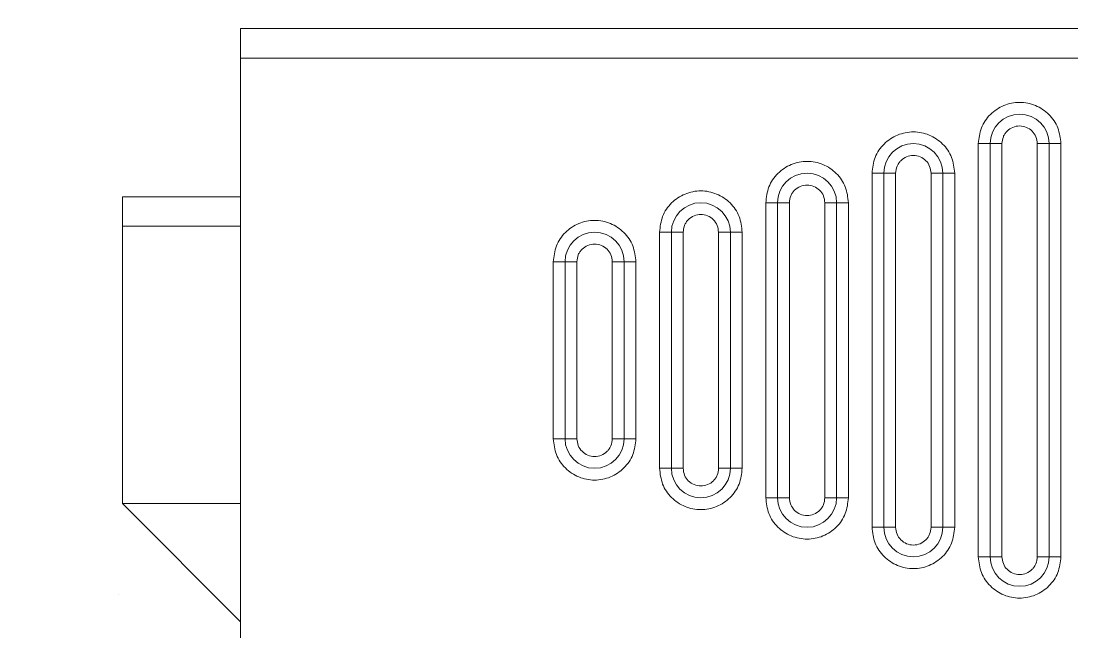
# Model space of a CAD drawing. Header units: inches. Extents: x 0.54 to 10.46, y 0.74 to 7.76.
# Drawn here: x 0.9376 to 1.0618, y 4.6924 to 4.7646 of the extents above; entities that cross this region are included whole.
import ezdxf

# ---------------------------------------------------------------- set-up
doc = ezdxf.new("R2010")
doc.units = ezdxf.units.IN
doc.header["$MEASUREMENT"] = 0
doc.layers.add('BG', color=7, linetype='Continuous')
doc.layers.add('MCG-INT-4FT', color=7, linetype='Continuous')

# ---------------------------------------------------------------- blocks, each defined once
blk = doc.blocks.new('block 3')
at = {"layer": 'BG', "true_color": 0xffffff}
h = blk.add_hatch(color=7, dxfattribs=at)
h.dxf.hatch_style = 2
edge = h.paths.add_edge_path()
edge.add_spline(control_points=[(10.29599, 0.90612), (10.29599, 0.90612), (0.87112, 0.90612), (0.87112, 0.90612), (0.87016, 0.90612), (0.86938, 0.90689), (0.86938, 0.90785), (0.86938, 0.90785), (0.86938, 7.59215), (0.86938, 7.59215), (0.86938, 7.59311), (0.87016, 7.59389), (0.87112, 7.59389), (0.87112, 7.59389), (10.29599, 7.59389), (10.29599, 7.59389), (10.29696, 7.59389), (10.29773, 7.59311), (10.29773, 7.59215), (10.29773, 7.59215), (10.29773, 0.90785), (10.29773, 0.90785), (10.29773, 0.90689), (10.29696, 0.90612), (10.29599, 0.90612)], knot_values=[0, 0, 0, 0, 1, 1, 1, 2, 2, 2, 3, 3, 3, 4, 4, 4, 5, 5, 5, 6, 6, 6, 7, 7, 7, 8, 8, 8, 8], degree=3, periodic=1)
h.paths.add_polyline_path([(0.87286, 0.90959), (10.29426, 0.90959), (10.29426, 7.59042), (0.87286, 7.59042)])
at = {"layer": 'BG', "lineweight": 0}
blk.add_open_spline([(10.29599, 0.90612), (10.29599, 0.90612), (0.87112, 0.90612), (0.87112, 0.90612), (0.87016, 0.90612), (0.86938, 0.90689), (0.86938, 0.90785), (0.86938, 0.90785), (0.86938, 7.59215), (0.86938, 7.59215), (0.86938, 7.59311), (0.87016, 7.59389), (0.87112, 7.59389), (0.87112, 7.59389), (10.29599, 7.59389), (10.29599, 7.59389), (10.29696, 7.59389), (10.29773, 7.59311), (10.29773, 7.59215), (10.29773, 7.59215), (10.29773, 0.90785), (10.29773, 0.90785), (10.29773, 0.90689), (10.29696, 0.90612), (10.29599, 0.90612)], degree=3, knots=[0, 0, 0, 0, 1, 1, 1, 2, 2, 2, 3, 3, 3, 4, 4, 4, 5, 5, 5, 6, 6, 6, 7, 7, 7, 8, 8, 8, 8], dxfattribs=at)
blk = doc.blocks.new('block 2')
at = {"layer": 'BG'}
blk.add_blockref('block 3', (0, 0), dxfattribs=at)
blk = doc.blocks.new('block 69')
at = {"layer": 'BG', "true_color": 0xffffff}
h = blk.add_hatch(color=7, dxfattribs=at)
h.dxf.hatch_style = 2
edge = h.paths.add_edge_path()
edge.add_spline(control_points=[(10.46309, 0.739), (10.46309, 0.739), (0.53691, 0.739), (0.53691, 0.739), (0.53595, 0.739), (0.53517, 0.73978), (0.53517, 0.74074), (0.53517, 0.74074), (0.53517, 7.75926), (0.53517, 7.75926), (0.53517, 7.76022), (0.53595, 7.761), (0.53691, 7.761), (0.53691, 7.761), (10.46309, 7.761), (10.46309, 7.761), (10.46406, 7.761), (10.46483, 7.76022), (10.46483, 7.75926), (10.46483, 7.75926), (10.46483, 0.74074), (10.46483, 0.74074), (10.46483, 0.73978), (10.46406, 0.739), (10.46309, 0.739)], knot_values=[0, 0, 0, 0, 1, 1, 1, 2, 2, 2, 3, 3, 3, 4, 4, 4, 5, 5, 5, 6, 6, 6, 7, 7, 7, 8, 8, 8, 8], degree=3, periodic=1)
h.paths.add_polyline_path([(0.53864, 0.74248), (10.46136, 0.74248), (10.46136, 7.75752), (0.53864, 7.75752)])
at = {"layer": 'BG', "lineweight": 0}
blk.add_open_spline([(10.46309, 0.739), (10.46309, 0.739), (0.53691, 0.739), (0.53691, 0.739), (0.53595, 0.739), (0.53517, 0.73978), (0.53517, 0.74074), (0.53517, 0.74074), (0.53517, 7.75926), (0.53517, 7.75926), (0.53517, 7.76022), (0.53595, 7.761), (0.53691, 7.761), (0.53691, 7.761), (10.46309, 7.761), (10.46309, 7.761), (10.46406, 7.761), (10.46483, 7.76022), (10.46483, 7.75926), (10.46483, 7.75926), (10.46483, 0.74074), (10.46483, 0.74074), (10.46483, 0.73978), (10.46406, 0.739), (10.46309, 0.739)], degree=3, knots=[0, 0, 0, 0, 1, 1, 1, 2, 2, 2, 3, 3, 3, 4, 4, 4, 5, 5, 5, 6, 6, 6, 7, 7, 7, 8, 8, 8, 8], dxfattribs=at)
blk = doc.blocks.new('block 68')
at = {"layer": 'BG'}
blk.add_blockref('block 69', (0, 0), dxfattribs=at)
blk = doc.blocks.new('block 1626')
at = {"layer": 'MCG-INT-4FT', "color": 7, "lineweight": 5, "true_color": 0xffffff}
blk.add_open_spline([(1.04514, 4.7466), (1.0451, 4.74688), (1.04507, 4.74715), (1.04497, 4.74741), (1.04488, 4.74766), (1.04472, 4.74789), (1.04453, 4.74808), (1.04433, 4.74827), (1.0441, 4.74843), (1.04385, 4.74853), (1.04359, 4.74864), (1.04332, 4.74869), (1.04305, 4.74869), (1.04277, 4.74869), (1.0425, 4.74864), (1.04225, 4.74853), (1.04199, 4.74843), (1.04176, 4.74827), (1.04157, 4.74808), (1.04147, 4.74798), (1.04138, 4.74788), (1.04131, 4.74777), (1.04123, 4.74766), (1.04117, 4.74754), (1.04112, 4.74742), (1.04102, 4.74716), (1.04099, 4.74688), (1.04095, 4.7466)], degree=3, knots=[0, 0, 0, 0, 1, 1, 1, 2, 2, 2, 3, 3, 3, 4, 4, 4, 5, 5, 5, 6, 6, 6, 7, 7, 7, 8, 8, 8, 9, 9, 9, 9], dxfattribs=at)
blk = doc.blocks.new('block 1627')
at = {"layer": 'MCG-INT-4FT', "color": 7, "lineweight": 5, "true_color": 0xffffff}
blk.add_lwpolyline([(1.04095, 4.7466), (1.04095, 4.70475)], dxfattribs=at)
blk = doc.blocks.new('block 1628')
at = {"layer": 'MCG-INT-4FT', "color": 7, "lineweight": 5, "true_color": 0xffffff}
blk.add_open_spline([(1.04095, 4.70475), (1.04099, 4.70447), (1.04102, 4.70419), (1.04112, 4.70394), (1.04122, 4.70369), (1.04137, 4.70346), (1.04157, 4.70327), (1.04176, 4.70307), (1.04199, 4.70292), (1.04225, 4.70281), (1.0425, 4.70271), (1.04277, 4.70265), (1.04305, 4.70265), (1.04332, 4.70265), (1.04359, 4.70271), (1.04385, 4.70281), (1.0441, 4.70292), (1.04433, 4.70308), (1.04453, 4.70327), (1.04462, 4.70336), (1.04471, 4.70346), (1.04478, 4.70358), (1.04486, 4.70369), (1.04492, 4.7038), (1.04497, 4.70393), (1.04508, 4.70418), (1.04511, 4.70447), (1.04514, 4.70475)], degree=3, knots=[0, 0, 0, 0, 1, 1, 1, 2, 2, 2, 3, 3, 3, 4, 4, 4, 5, 5, 5, 6, 6, 6, 7, 7, 7, 8, 8, 8, 9, 9, 9, 9], dxfattribs=at)
blk = doc.blocks.new('block 1629')
at = {"layer": 'MCG-INT-4FT', "color": 7, "lineweight": 5, "true_color": 0xffffff}
blk.add_lwpolyline([(1.04514, 4.70475), (1.04514, 4.7466)], dxfattribs=at)
blk = doc.blocks.new('block 1630')
at = {"layer": 'MCG-INT-4FT', "color": 7, "lineweight": 5, "true_color": 0xffffff}
blk.add_lwpolyline([(1.03956, 4.70475), (1.03956, 4.7466)], dxfattribs=at)
blk = doc.blocks.new('block 1631')
at = {"layer": 'MCG-INT-4FT', "color": 7, "lineweight": 5, "true_color": 0xffffff}
blk.add_lwpolyline([(1.03956, 4.70475), (1.04095, 4.70475)], dxfattribs=at)
blk = doc.blocks.new('block 1632')
at = {"layer": 'MCG-INT-4FT', "color": 7, "lineweight": 5, "true_color": 0xffffff}
blk.add_lwpolyline([(1.04095, 4.7466), (1.03956, 4.7466)], dxfattribs=at)
blk = doc.blocks.new('block 1633')
at = {"layer": 'MCG-INT-4FT', "color": 7, "lineweight": 5, "true_color": 0xffffff}
blk.add_open_spline([(1.05769, 4.75009), (1.05766, 4.75036), (1.05763, 4.75064), (1.05753, 4.7509), (1.05743, 4.75115), (1.05727, 4.75137), (1.05708, 4.75157), (1.05689, 4.75176), (1.05666, 4.75192), (1.0564, 4.75202), (1.05615, 4.75212), (1.05588, 4.75218), (1.0556, 4.75218), (1.05533, 4.75218), (1.05505, 4.75213), (1.0548, 4.75202), (1.05455, 4.75191), (1.05432, 4.75176), (1.05412, 4.75157), (1.05403, 4.75147), (1.05394, 4.75137), (1.05386, 4.75126), (1.05379, 4.75115), (1.05372, 4.75103), (1.05368, 4.75091), (1.05357, 4.75065), (1.05354, 4.75037), (1.05351, 4.75009)], degree=3, knots=[0, 0, 0, 0, 1, 1, 1, 2, 2, 2, 3, 3, 3, 4, 4, 4, 5, 5, 5, 6, 6, 6, 7, 7, 7, 8, 8, 8, 9, 9, 9, 9], dxfattribs=at)
blk = doc.blocks.new('block 1634')
at = {"layer": 'MCG-INT-4FT', "color": 7, "lineweight": 5, "true_color": 0xffffff}
blk.add_lwpolyline([(1.05351, 4.75009), (1.05351, 4.70126)], dxfattribs=at)
blk = doc.blocks.new('block 1635')
at = {"layer": 'MCG-INT-4FT', "color": 7, "lineweight": 5, "true_color": 0xffffff}
blk.add_open_spline([(1.05351, 4.70126), (1.05354, 4.70098), (1.05358, 4.70071), (1.05368, 4.70045), (1.05377, 4.7002), (1.05393, 4.69997), (1.05412, 4.69978), (1.05432, 4.69959), (1.05455, 4.69943), (1.0548, 4.69933), (1.05505, 4.69922), (1.05533, 4.69917), (1.0556, 4.69917), (1.05588, 4.69917), (1.05615, 4.69922), (1.0564, 4.69933), (1.05666, 4.69943), (1.05689, 4.69959), (1.05708, 4.69978), (1.05718, 4.69987), (1.05726, 4.69998), (1.05734, 4.70009), (1.05741, 4.7002), (1.05748, 4.70032), (1.05753, 4.70044), (1.05763, 4.7007), (1.05766, 4.70098), (1.05769, 4.70126)], degree=3, knots=[0, 0, 0, 0, 1, 1, 1, 2, 2, 2, 3, 3, 3, 4, 4, 4, 5, 5, 5, 6, 6, 6, 7, 7, 7, 8, 8, 8, 9, 9, 9, 9], dxfattribs=at)
blk = doc.blocks.new('block 1636')
at = {"layer": 'MCG-INT-4FT', "color": 7, "lineweight": 5, "true_color": 0xffffff}
blk.add_lwpolyline([(1.05769, 4.70126), (1.05769, 4.75009)], dxfattribs=at)
blk = doc.blocks.new('block 1637')
at = {"layer": 'MCG-INT-4FT', "color": 7, "lineweight": 5, "true_color": 0xffffff}
blk.add_lwpolyline([(1.05211, 4.70126), (1.05211, 4.75009)], dxfattribs=at)
blk = doc.blocks.new('block 1638')
at = {"layer": 'MCG-INT-4FT', "color": 7, "lineweight": 5, "true_color": 0xffffff}
blk.add_lwpolyline([(1.05211, 4.70126), (1.05351, 4.70126)], dxfattribs=at)
blk = doc.blocks.new('block 1639')
at = {"layer": 'MCG-INT-4FT', "color": 7, "lineweight": 5, "true_color": 0xffffff}
blk.add_lwpolyline([(1.05351, 4.75009), (1.05211, 4.75009)], dxfattribs=at)
blk = doc.blocks.new('block 1640')
at = {"layer": 'MCG-INT-4FT', "color": 7, "lineweight": 5, "true_color": 0xffffff}
blk.add_open_spline([(1.03258, 4.74311), (1.03255, 4.74339), (1.03252, 4.74367), (1.03242, 4.74392), (1.03232, 4.74417), (1.03216, 4.7444), (1.03197, 4.74459), (1.03177, 4.74478), (1.03154, 4.74494), (1.03129, 4.74504), (1.03104, 4.74515), (1.03076, 4.7452), (1.03049, 4.7452), (1.03022, 4.7452), (1.02994, 4.74515), (1.02969, 4.74504), (1.02944, 4.74494), (1.0292, 4.74478), (1.02901, 4.74459), (1.02891, 4.7445), (1.02883, 4.74439), (1.02875, 4.74428), (1.02868, 4.74417), (1.02861, 4.74405), (1.02856, 4.74393), (1.02846, 4.74367), (1.02843, 4.74339), (1.0284, 4.74311)], degree=3, knots=[0, 0, 0, 0, 1, 1, 1, 2, 2, 2, 3, 3, 3, 4, 4, 4, 5, 5, 5, 6, 6, 6, 7, 7, 7, 8, 8, 8, 9, 9, 9, 9], dxfattribs=at)
blk = doc.blocks.new('block 1641')
at = {"layer": 'MCG-INT-4FT', "color": 7, "lineweight": 5, "true_color": 0xffffff}
blk.add_lwpolyline([(1.0284, 4.74311), (1.0284, 4.70823)], dxfattribs=at)
blk = doc.blocks.new('block 1642')
at = {"layer": 'MCG-INT-4FT', "color": 7, "lineweight": 5, "true_color": 0xffffff}
blk.add_open_spline([(1.0284, 4.70823), (1.02843, 4.70796), (1.02847, 4.70768), (1.02856, 4.70742), (1.02866, 4.70718), (1.02882, 4.70695), (1.02901, 4.70675), (1.02921, 4.70656), (1.02944, 4.70641), (1.02969, 4.7063), (1.02994, 4.7062), (1.03022, 4.70614), (1.03049, 4.70614), (1.03076, 4.70614), (1.03104, 4.7062), (1.03129, 4.7063), (1.03154, 4.70641), (1.03178, 4.70656), (1.03197, 4.70675), (1.03207, 4.70685), (1.03215, 4.70695), (1.03223, 4.70706), (1.0323, 4.70717), (1.03237, 4.70729), (1.03242, 4.70741), (1.03252, 4.70767), (1.03255, 4.70795), (1.03258, 4.70823)], degree=3, knots=[0, 0, 0, 0, 1, 1, 1, 2, 2, 2, 3, 3, 3, 4, 4, 4, 5, 5, 5, 6, 6, 6, 7, 7, 7, 8, 8, 8, 9, 9, 9, 9], dxfattribs=at)
blk = doc.blocks.new('block 1643')
at = {"layer": 'MCG-INT-4FT', "color": 7, "lineweight": 5, "true_color": 0xffffff}
blk.add_lwpolyline([(1.03258, 4.70823), (1.03258, 4.74311)], dxfattribs=at)
blk = doc.blocks.new('block 1644')
at = {"layer": 'MCG-INT-4FT', "color": 7, "lineweight": 5, "true_color": 0xffffff}
blk.add_lwpolyline([(1.027, 4.70823), (1.027, 4.74311)], dxfattribs=at)
blk = doc.blocks.new('block 1645')
at = {"layer": 'MCG-INT-4FT', "color": 7, "lineweight": 5, "true_color": 0xffffff}
blk.add_lwpolyline([(1.027, 4.70823), (1.0284, 4.70823)], dxfattribs=at)
blk = doc.blocks.new('block 1646')
at = {"layer": 'MCG-INT-4FT', "color": 7, "lineweight": 5, "true_color": 0xffffff}
blk.add_lwpolyline([(1.0284, 4.74311), (1.027, 4.74311)], dxfattribs=at)
blk = doc.blocks.new('block 1647')
at = {"layer": 'MCG-INT-4FT', "color": 7, "lineweight": 5, "true_color": 0xffffff}
blk.add_open_spline([(1.02003, 4.73962), (1.01999, 4.7399), (1.01996, 4.74018), (1.01986, 4.74043), (1.01977, 4.74068), (1.01961, 4.74091), (1.01941, 4.7411), (1.01922, 4.7413), (1.01899, 4.74145), (1.01874, 4.74156), (1.01848, 4.74166), (1.01821, 4.74172), (1.01793, 4.74172), (1.01766, 4.74172), (1.01739, 4.74166), (1.01713, 4.74156), (1.01688, 4.74145), (1.01665, 4.7413), (1.01645, 4.7411), (1.01636, 4.74101), (1.01627, 4.74091), (1.0162, 4.74079), (1.01612, 4.74068), (1.01606, 4.74057), (1.01601, 4.74044), (1.01591, 4.74019), (1.01587, 4.7399), (1.01584, 4.73962)], degree=3, knots=[0, 0, 0, 0, 1, 1, 1, 2, 2, 2, 3, 3, 3, 4, 4, 4, 5, 5, 5, 6, 6, 6, 7, 7, 7, 8, 8, 8, 9, 9, 9, 9], dxfattribs=at)
blk = doc.blocks.new('block 1648')
at = {"layer": 'MCG-INT-4FT', "color": 7, "lineweight": 5, "true_color": 0xffffff}
blk.add_lwpolyline([(1.01584, 4.73962), (1.01584, 4.71172)], dxfattribs=at)
blk = doc.blocks.new('block 1649')
at = {"layer": 'MCG-INT-4FT', "color": 7, "lineweight": 5, "true_color": 0xffffff}
blk.add_open_spline([(1.01584, 4.71172), (1.01588, 4.71145), (1.01591, 4.71117), (1.01601, 4.71091), (1.0161, 4.71066), (1.01626, 4.71043), (1.01645, 4.71024), (1.01665, 4.71005), (1.01688, 4.70989), (1.01713, 4.70979), (1.01739, 4.70968), (1.01766, 4.70963), (1.01793, 4.70963), (1.01821, 4.70963), (1.01848, 4.70968), (1.01874, 4.70979), (1.01899, 4.70989), (1.01922, 4.71005), (1.01941, 4.71024), (1.01951, 4.71034), (1.0196, 4.71044), (1.01967, 4.71055), (1.01975, 4.71066), (1.01981, 4.71078), (1.01986, 4.7109), (1.01996, 4.71116), (1.02, 4.71144), (1.02003, 4.71172)], degree=3, knots=[0, 0, 0, 0, 1, 1, 1, 2, 2, 2, 3, 3, 3, 4, 4, 4, 5, 5, 5, 6, 6, 6, 7, 7, 7, 8, 8, 8, 9, 9, 9, 9], dxfattribs=at)
blk = doc.blocks.new('block 1650')
at = {"layer": 'MCG-INT-4FT', "color": 7, "lineweight": 5, "true_color": 0xffffff}
blk.add_lwpolyline([(1.02003, 4.71172), (1.02003, 4.73962)], dxfattribs=at)
blk = doc.blocks.new('block 1651')
at = {"layer": 'MCG-INT-4FT', "color": 7, "lineweight": 5, "true_color": 0xffffff}
blk.add_lwpolyline([(1.01445, 4.71172), (1.01445, 4.73962)], dxfattribs=at)
blk = doc.blocks.new('block 1652')
at = {"layer": 'MCG-INT-4FT', "color": 7, "lineweight": 5, "true_color": 0xffffff}
blk.add_lwpolyline([(1.01445, 4.71172), (1.01584, 4.71172)], dxfattribs=at)
blk = doc.blocks.new('block 1653')
at = {"layer": 'MCG-INT-4FT', "color": 7, "lineweight": 5, "true_color": 0xffffff}
blk.add_lwpolyline([(1.01584, 4.73962), (1.01445, 4.73962)], dxfattribs=at)
blk = doc.blocks.new('block 1654')
at = {"layer": 'MCG-INT-4FT', "color": 7, "lineweight": 5, "true_color": 0xffffff}
blk.add_open_spline([(1.00747, 4.73614), (1.00744, 4.73641), (1.0074, 4.73669), (1.00731, 4.73695), (1.00721, 4.73719), (1.00705, 4.73742), (1.00686, 4.73762), (1.00666, 4.73781), (1.00643, 4.73796), (1.00618, 4.73807), (1.00593, 4.73817), (1.00565, 4.73823), (1.00538, 4.73823), (1.0051, 4.73823), (1.00483, 4.73817), (1.00458, 4.73807), (1.00433, 4.73796), (1.00409, 4.73781), (1.0039, 4.73762), (1.0038, 4.73752), (1.00372, 4.73742), (1.00364, 4.73731), (1.00357, 4.7372), (1.0035, 4.73708), (1.00345, 4.73696), (1.00335, 4.7367), (1.00332, 4.73642), (1.00329, 4.73614)], degree=3, knots=[0, 0, 0, 0, 1, 1, 1, 2, 2, 2, 3, 3, 3, 4, 4, 4, 5, 5, 5, 6, 6, 6, 7, 7, 7, 8, 8, 8, 9, 9, 9, 9], dxfattribs=at)
blk = doc.blocks.new('block 1655')
at = {"layer": 'MCG-INT-4FT', "color": 7, "lineweight": 5, "true_color": 0xffffff}
blk.add_lwpolyline([(1.00329, 4.73614), (1.00329, 4.71521)], dxfattribs=at)
blk = doc.blocks.new('block 1656')
at = {"layer": 'MCG-INT-4FT', "color": 7, "lineweight": 5, "true_color": 0xffffff}
blk.add_open_spline([(1.00329, 4.71521), (1.00332, 4.71493), (1.00335, 4.71466), (1.00345, 4.7144), (1.00355, 4.71415), (1.00371, 4.71392), (1.0039, 4.71373), (1.00409, 4.71354), (1.00433, 4.71338), (1.00458, 4.71328), (1.00483, 4.71317), (1.0051, 4.71312), (1.00538, 4.71312), (1.00565, 4.71312), (1.00593, 4.71317), (1.00618, 4.71328), (1.00643, 4.71338), (1.00666, 4.71354), (1.00686, 4.71373), (1.00695, 4.71382), (1.00704, 4.71393), (1.00712, 4.71404), (1.00719, 4.71415), (1.00726, 4.71427), (1.00731, 4.71439), (1.00741, 4.71465), (1.00744, 4.71493), (1.00747, 4.71521)], degree=3, knots=[0, 0, 0, 0, 1, 1, 1, 2, 2, 2, 3, 3, 3, 4, 4, 4, 5, 5, 5, 6, 6, 6, 7, 7, 7, 8, 8, 8, 9, 9, 9, 9], dxfattribs=at)
blk = doc.blocks.new('block 1657')
at = {"layer": 'MCG-INT-4FT', "color": 7, "lineweight": 5, "true_color": 0xffffff}
blk.add_lwpolyline([(1.00747, 4.71521), (1.00747, 4.73614)], dxfattribs=at)
blk = doc.blocks.new('block 1658')
at = {"layer": 'MCG-INT-4FT', "color": 7, "lineweight": 5, "true_color": 0xffffff}
blk.add_lwpolyline([(1.00189, 4.71521), (1.00189, 4.73614)], dxfattribs=at)
blk = doc.blocks.new('block 1659')
at = {"layer": 'MCG-INT-4FT', "color": 7, "lineweight": 5, "true_color": 0xffffff}
blk.add_lwpolyline([(1.00189, 4.71521), (1.00329, 4.71521)], dxfattribs=at)
blk = doc.blocks.new('block 1660')
at = {"layer": 'MCG-INT-4FT', "color": 7, "lineweight": 5, "true_color": 0xffffff}
blk.add_lwpolyline([(1.00329, 4.73614), (1.00189, 4.73614)], dxfattribs=at)
blk = doc.blocks.new('block 1661')
at = {"layer": 'MCG-INT-4FT', "color": 7, "lineweight": 5, "true_color": 0xffffff}
blk.add_lwpolyline([(1.04653, 4.7466), (1.04653, 4.70475)], dxfattribs=at)
blk = doc.blocks.new('block 1662')
at = {"layer": 'MCG-INT-4FT', "color": 7, "lineweight": 5, "true_color": 0xffffff}
blk.add_lwpolyline([(1.04514, 4.7466), (1.04653, 4.7466)], dxfattribs=at)
blk = doc.blocks.new('block 1663')
at = {"layer": 'MCG-INT-4FT', "color": 7, "lineweight": 5, "true_color": 0xffffff}
blk.add_lwpolyline([(1.04514, 4.70475), (1.04653, 4.70475)], dxfattribs=at)
blk = doc.blocks.new('block 1664')
at = {"layer": 'MCG-INT-4FT', "color": 7, "lineweight": 5, "true_color": 0xffffff}
blk.add_lwpolyline([(1.05909, 4.75009), (1.05909, 4.70126)], dxfattribs=at)
blk = doc.blocks.new('block 1665')
at = {"layer": 'MCG-INT-4FT', "color": 7, "lineweight": 5, "true_color": 0xffffff}
blk.add_lwpolyline([(1.05769, 4.75009), (1.05909, 4.75009)], dxfattribs=at)
blk = doc.blocks.new('block 1666')
at = {"layer": 'MCG-INT-4FT', "color": 7, "lineweight": 5, "true_color": 0xffffff}
blk.add_lwpolyline([(1.05769, 4.70126), (1.05909, 4.70126)], dxfattribs=at)
blk = doc.blocks.new('block 1667')
at = {"layer": 'MCG-INT-4FT', "color": 7, "lineweight": 5, "true_color": 0xffffff}
blk.add_lwpolyline([(1.03398, 4.74311), (1.03398, 4.70823)], dxfattribs=at)
blk = doc.blocks.new('block 1668')
at = {"layer": 'MCG-INT-4FT', "color": 7, "lineweight": 5, "true_color": 0xffffff}
blk.add_lwpolyline([(1.03258, 4.74311), (1.03398, 4.74311)], dxfattribs=at)
blk = doc.blocks.new('block 1669')
at = {"layer": 'MCG-INT-4FT', "color": 7, "lineweight": 5, "true_color": 0xffffff}
blk.add_lwpolyline([(1.03258, 4.70823), (1.03398, 4.70823)], dxfattribs=at)
blk = doc.blocks.new('block 1670')
at = {"layer": 'MCG-INT-4FT', "color": 7, "lineweight": 5, "true_color": 0xffffff}
blk.add_lwpolyline([(1.02142, 4.73962), (1.02142, 4.71172)], dxfattribs=at)
blk = doc.blocks.new('block 1671')
at = {"layer": 'MCG-INT-4FT', "color": 7, "lineweight": 5, "true_color": 0xffffff}
blk.add_lwpolyline([(1.02003, 4.73962), (1.02142, 4.73962)], dxfattribs=at)
blk = doc.blocks.new('block 1672')
at = {"layer": 'MCG-INT-4FT', "color": 7, "lineweight": 5, "true_color": 0xffffff}
blk.add_lwpolyline([(1.02003, 4.71172), (1.02142, 4.71172)], dxfattribs=at)
blk = doc.blocks.new('block 1673')
at = {"layer": 'MCG-INT-4FT', "color": 7, "lineweight": 5, "true_color": 0xffffff}
blk.add_lwpolyline([(1.00887, 4.73614), (1.00887, 4.71521)], dxfattribs=at)
blk = doc.blocks.new('block 1674')
at = {"layer": 'MCG-INT-4FT', "color": 7, "lineweight": 5, "true_color": 0xffffff}
blk.add_lwpolyline([(1.00747, 4.73614), (1.00887, 4.73614)], dxfattribs=at)
blk = doc.blocks.new('block 1675')
at = {"layer": 'MCG-INT-4FT', "color": 7, "lineweight": 5, "true_color": 0xffffff}
blk.add_lwpolyline([(1.00747, 4.71521), (1.00887, 4.71521)], dxfattribs=at)
blk = doc.blocks.new('block 1676')
at = {"layer": 'MCG-INT-4FT', "color": 7, "lineweight": 5, "true_color": 0xffffff}
blk.add_open_spline([(1.05909, 4.75009), (1.05909, 4.75201), (1.05753, 4.75357), (1.0556, 4.75357), (1.05368, 4.75357), (1.05211, 4.75201), (1.05211, 4.75009)], degree=3, knots=[0, 0, 0, 0, 1, 1, 1, 2, 2, 2, 2], dxfattribs=at)
blk = doc.blocks.new('block 1677')
at = {"layer": 'MCG-INT-4FT', "color": 7, "lineweight": 5, "true_color": 0xffffff}
blk.add_open_spline([(1.04653, 4.7466), (1.04653, 4.74853), (1.04497, 4.75009), (1.04305, 4.75009), (1.04112, 4.75009), (1.03956, 4.74853), (1.03956, 4.7466)], degree=3, knots=[0, 0, 0, 0, 1, 1, 1, 2, 2, 2, 2], dxfattribs=at)
blk = doc.blocks.new('block 1678')
at = {"layer": 'MCG-INT-4FT', "color": 7, "lineweight": 5, "true_color": 0xffffff}
blk.add_open_spline([(1.03398, 4.74311), (1.03398, 4.74504), (1.03242, 4.7466), (1.03049, 4.7466), (1.02856, 4.7466), (1.027, 4.74504), (1.027, 4.74311)], degree=3, knots=[0, 0, 0, 0, 1, 1, 1, 2, 2, 2, 2], dxfattribs=at)
blk = doc.blocks.new('block 1679')
at = {"layer": 'MCG-INT-4FT', "color": 7, "lineweight": 5, "true_color": 0xffffff}
blk.add_open_spline([(1.02142, 4.73962), (1.02142, 4.74155), (1.01986, 4.74311), (1.01793, 4.74311), (1.01601, 4.74311), (1.01445, 4.74155), (1.01445, 4.73962)], degree=3, knots=[0, 0, 0, 0, 1, 1, 1, 2, 2, 2, 2], dxfattribs=at)
blk = doc.blocks.new('block 1680')
at = {"layer": 'MCG-INT-4FT', "color": 7, "lineweight": 5, "true_color": 0xffffff}
blk.add_open_spline([(1.00887, 4.73614), (1.00887, 4.73806), (1.00731, 4.73962), (1.00538, 4.73962), (1.00345, 4.73962), (1.00189, 4.73806), (1.00189, 4.73614)], degree=3, knots=[0, 0, 0, 0, 1, 1, 1, 2, 2, 2, 2], dxfattribs=at)
blk = doc.blocks.new('block 1681')
at = {"layer": 'MCG-INT-4FT', "color": 7, "lineweight": 5, "true_color": 0xffffff}
blk.add_open_spline([(1.05211, 4.70126), (1.05211, 4.69933), (1.05368, 4.69777), (1.0556, 4.69777), (1.05753, 4.69777), (1.05909, 4.69933), (1.05909, 4.70126)], degree=3, knots=[0, 0, 0, 0, 1, 1, 1, 2, 2, 2, 2], dxfattribs=at)
blk = doc.blocks.new('block 1682')
at = {"layer": 'MCG-INT-4FT', "color": 7, "lineweight": 5, "true_color": 0xffffff}
blk.add_open_spline([(1.03956, 4.70475), (1.03956, 4.70282), (1.04112, 4.70126), (1.04305, 4.70126), (1.04497, 4.70126), (1.04653, 4.70282), (1.04653, 4.70475)], degree=3, knots=[0, 0, 0, 0, 1, 1, 1, 2, 2, 2, 2], dxfattribs=at)
blk = doc.blocks.new('block 1683')
at = {"layer": 'MCG-INT-4FT', "color": 7, "lineweight": 5, "true_color": 0xffffff}
blk.add_open_spline([(1.027, 4.70823), (1.027, 4.70631), (1.02856, 4.70475), (1.03049, 4.70475), (1.03242, 4.70475), (1.03398, 4.70631), (1.03398, 4.70823)], degree=3, knots=[0, 0, 0, 0, 1, 1, 1, 2, 2, 2, 2], dxfattribs=at)
blk = doc.blocks.new('block 1684')
at = {"layer": 'MCG-INT-4FT', "color": 7, "lineweight": 5, "true_color": 0xffffff}
blk.add_open_spline([(1.01445, 4.71172), (1.01445, 4.7098), (1.01601, 4.70823), (1.01793, 4.70823), (1.01986, 4.70823), (1.02142, 4.7098), (1.02142, 4.71172)], degree=3, knots=[0, 0, 0, 0, 1, 1, 1, 2, 2, 2, 2], dxfattribs=at)
blk = doc.blocks.new('block 1685')
at = {"layer": 'MCG-INT-4FT', "color": 7, "lineweight": 5, "true_color": 0xffffff}
blk.add_open_spline([(1.00189, 4.71521), (1.00189, 4.71328), (1.00345, 4.71172), (1.00538, 4.71172), (1.00731, 4.71172), (1.00887, 4.71328), (1.00887, 4.71521)], degree=3, knots=[0, 0, 0, 0, 1, 1, 1, 2, 2, 2, 2], dxfattribs=at)
blk = doc.blocks.new('block 1686')
at = {"layer": 'MCG-INT-4FT', "color": 7, "lineweight": 5, "true_color": 0xffffff}
blk.add_lwpolyline([(1.06048, 4.75009), (1.05909, 4.75009)], dxfattribs=at)
blk = doc.blocks.new('block 1687')
at = {"layer": 'MCG-INT-4FT', "color": 7, "lineweight": 5, "true_color": 0xffffff}
blk.add_open_spline([(1.05072, 4.75009), (1.05079, 4.75072), (1.05087, 4.75136), (1.05109, 4.75195), (1.05132, 4.75254), (1.05169, 4.75309), (1.05215, 4.75354), (1.05261, 4.75399), (1.05314, 4.75435), (1.05373, 4.7546), (1.05432, 4.75484), (1.05496, 4.75497), (1.0556, 4.75497), (1.05624, 4.75497), (1.05688, 4.75484), (1.05747, 4.7546), (1.05806, 4.75435), (1.0586, 4.75399), (1.05905, 4.75354), (1.05951, 4.75309), (1.05989, 4.75254), (1.06011, 4.75195), (1.06034, 4.75136), (1.06041, 4.75072), (1.06048, 4.75009)], degree=3, knots=[0, 0, 0, 0, 1, 1, 1, 2, 2, 2, 3, 3, 3, 4, 4, 4, 5, 5, 5, 6, 6, 6, 7, 7, 7, 8, 8, 8, 8], dxfattribs=at)
blk = doc.blocks.new('block 1688')
at = {"layer": 'MCG-INT-4FT', "color": 7, "lineweight": 5, "true_color": 0xffffff}
blk.add_lwpolyline([(1.05072, 4.75009), (1.05211, 4.75009)], dxfattribs=at)
blk = doc.blocks.new('block 1689')
at = {"layer": 'MCG-INT-4FT', "color": 7, "lineweight": 5, "true_color": 0xffffff}
blk.add_lwpolyline([(1.04793, 4.7466), (1.04653, 4.7466)], dxfattribs=at)
blk = doc.blocks.new('block 1690')
at = {"layer": 'MCG-INT-4FT', "color": 7, "lineweight": 5, "true_color": 0xffffff}
blk.add_open_spline([(1.03816, 4.7466), (1.03824, 4.74724), (1.03831, 4.74788), (1.03853, 4.74847), (1.03876, 4.74906), (1.03914, 4.7496), (1.03959, 4.75005), (1.04005, 4.7505), (1.04059, 4.75087), (1.04118, 4.75111), (1.04177, 4.75135), (1.04241, 4.75148), (1.04305, 4.75148), (1.04369, 4.75148), (1.04433, 4.75135), (1.04491, 4.75111), (1.0455, 4.75087), (1.04604, 4.7505), (1.0465, 4.75005), (1.04696, 4.7496), (1.04733, 4.74906), (1.04756, 4.74847), (1.04778, 4.74788), (1.04786, 4.74724), (1.04793, 4.7466)], degree=3, knots=[0, 0, 0, 0, 1, 1, 1, 2, 2, 2, 3, 3, 3, 4, 4, 4, 5, 5, 5, 6, 6, 6, 7, 7, 7, 8, 8, 8, 8], dxfattribs=at)
blk = doc.blocks.new('block 1691')
at = {"layer": 'MCG-INT-4FT', "color": 7, "lineweight": 5, "true_color": 0xffffff}
blk.add_lwpolyline([(1.03816, 4.7466), (1.03956, 4.7466)], dxfattribs=at)
blk = doc.blocks.new('block 1692')
at = {"layer": 'MCG-INT-4FT', "color": 7, "lineweight": 5, "true_color": 0xffffff}
blk.add_lwpolyline([(1.03537, 4.74311), (1.03398, 4.74311)], dxfattribs=at)
blk = doc.blocks.new('block 1693')
at = {"layer": 'MCG-INT-4FT', "color": 7, "lineweight": 5, "true_color": 0xffffff}
blk.add_open_spline([(1.02561, 4.74311), (1.02568, 4.74375), (1.02575, 4.74439), (1.02598, 4.74498), (1.0262, 4.74557), (1.02658, 4.74611), (1.02704, 4.74656), (1.02749, 4.74702), (1.02803, 4.74738), (1.02862, 4.74762), (1.02921, 4.74787), (1.02985, 4.74799), (1.03049, 4.74799), (1.03113, 4.74799), (1.03177, 4.74787), (1.03236, 4.74762), (1.03295, 4.74738), (1.03349, 4.74702), (1.03394, 4.74656), (1.0344, 4.74611), (1.03478, 4.74557), (1.035, 4.74498), (1.03523, 4.74439), (1.0353, 4.74375), (1.03537, 4.74311)], degree=3, knots=[0, 0, 0, 0, 1, 1, 1, 2, 2, 2, 3, 3, 3, 4, 4, 4, 5, 5, 5, 6, 6, 6, 7, 7, 7, 8, 8, 8, 8], dxfattribs=at)
blk = doc.blocks.new('block 1694')
at = {"layer": 'MCG-INT-4FT', "color": 7, "lineweight": 5, "true_color": 0xffffff}
blk.add_lwpolyline([(1.02561, 4.74311), (1.027, 4.74311)], dxfattribs=at)
blk = doc.blocks.new('block 1695')
at = {"layer": 'MCG-INT-4FT', "color": 7, "lineweight": 5, "true_color": 0xffffff}
blk.add_lwpolyline([(1.02282, 4.73962), (1.02142, 4.73962)], dxfattribs=at)
blk = doc.blocks.new('block 1696')
at = {"layer": 'MCG-INT-4FT', "color": 7, "lineweight": 5, "true_color": 0xffffff}
blk.add_open_spline([(1.01305, 4.73962), (1.01313, 4.74026), (1.0132, 4.7409), (1.01342, 4.74149), (1.01365, 4.74208), (1.01402, 4.74262), (1.01448, 4.74308), (1.01494, 4.74353), (1.01548, 4.74389), (1.01607, 4.74413), (1.01666, 4.74438), (1.01729, 4.74451), (1.01793, 4.74451), (1.01857, 4.74451), (1.01921, 4.74438), (1.0198, 4.74413), (1.02039, 4.74389), (1.02093, 4.74353), (1.02139, 4.74308), (1.02184, 4.74262), (1.02222, 4.74208), (1.02245, 4.74149), (1.02267, 4.7409), (1.02274, 4.74026), (1.02282, 4.73962)], degree=3, knots=[0, 0, 0, 0, 1, 1, 1, 2, 2, 2, 3, 3, 3, 4, 4, 4, 5, 5, 5, 6, 6, 6, 7, 7, 7, 8, 8, 8, 8], dxfattribs=at)
blk = doc.blocks.new('block 1697')
at = {"layer": 'MCG-INT-4FT', "color": 7, "lineweight": 5, "true_color": 0xffffff}
blk.add_lwpolyline([(1.01305, 4.73962), (1.01445, 4.73962)], dxfattribs=at)
blk = doc.blocks.new('block 1698')
at = {"layer": 'MCG-INT-4FT', "color": 7, "lineweight": 5, "true_color": 0xffffff}
blk.add_lwpolyline([(1.01026, 4.73614), (1.00887, 4.73614)], dxfattribs=at)
blk = doc.blocks.new('block 1699')
at = {"layer": 'MCG-INT-4FT', "color": 7, "lineweight": 5, "true_color": 0xffffff}
blk.add_open_spline([(1.0005, 4.73614), (1.00057, 4.73677), (1.00064, 4.73741), (1.00087, 4.738), (1.00109, 4.73859), (1.00147, 4.73914), (1.00193, 4.73959), (1.00238, 4.74004), (1.00292, 4.7404), (1.00351, 4.74065), (1.0041, 4.74089), (1.00474, 4.74102), (1.00538, 4.74102), (1.00602, 4.74102), (1.00666, 4.74089), (1.00725, 4.74065), (1.00784, 4.7404), (1.00837, 4.74004), (1.00883, 4.73959), (1.00929, 4.73914), (1.00967, 4.73859), (1.00989, 4.738), (1.01011, 4.73741), (1.01019, 4.73677), (1.01026, 4.73614)], degree=3, knots=[0, 0, 0, 0, 1, 1, 1, 2, 2, 2, 3, 3, 3, 4, 4, 4, 5, 5, 5, 6, 6, 6, 7, 7, 7, 8, 8, 8, 8], dxfattribs=at)
blk = doc.blocks.new('block 1700')
at = {"layer": 'MCG-INT-4FT', "color": 7, "lineweight": 5, "true_color": 0xffffff}
blk.add_lwpolyline([(1.0005, 4.73614), (1.00189, 4.73614)], dxfattribs=at)
blk = doc.blocks.new('block 1701')
at = {"layer": 'MCG-INT-4FT', "color": 7, "lineweight": 5, "true_color": 0xffffff}
blk.add_lwpolyline([(1.05211, 4.70126), (1.05072, 4.70126)], dxfattribs=at)
blk = doc.blocks.new('block 1702')
at = {"layer": 'MCG-INT-4FT', "color": 7, "lineweight": 5, "true_color": 0xffffff}
blk.add_open_spline([(1.06048, 4.70126), (1.06041, 4.70062), (1.06034, 4.69998), (1.06011, 4.69939), (1.05989, 4.6988), (1.05951, 4.69826), (1.05905, 4.69781), (1.0586, 4.69735), (1.05806, 4.69699), (1.05747, 4.69675), (1.05688, 4.6965), (1.05624, 4.69638), (1.0556, 4.69638), (1.05496, 4.69638), (1.05432, 4.6965), (1.05373, 4.69675), (1.05314, 4.69699), (1.05261, 4.69735), (1.05215, 4.69781), (1.05169, 4.69826), (1.05132, 4.6988), (1.05109, 4.69939), (1.05087, 4.69998), (1.05079, 4.70062), (1.05072, 4.70126)], degree=3, knots=[0, 0, 0, 0, 1, 1, 1, 2, 2, 2, 3, 3, 3, 4, 4, 4, 5, 5, 5, 6, 6, 6, 7, 7, 7, 8, 8, 8, 8], dxfattribs=at)
blk = doc.blocks.new('block 1703')
at = {"layer": 'MCG-INT-4FT', "color": 7, "lineweight": 5, "true_color": 0xffffff}
blk.add_lwpolyline([(1.06048, 4.70126), (1.05909, 4.70126)], dxfattribs=at)
blk = doc.blocks.new('block 1704')
at = {"layer": 'MCG-INT-4FT', "color": 7, "lineweight": 5, "true_color": 0xffffff}
blk.add_lwpolyline([(1.03956, 4.70475), (1.03816, 4.70475)], dxfattribs=at)
blk = doc.blocks.new('block 1705')
at = {"layer": 'MCG-INT-4FT', "color": 7, "lineweight": 5, "true_color": 0xffffff}
blk.add_open_spline([(1.04793, 4.70475), (1.04786, 4.70411), (1.04778, 4.70347), (1.04756, 4.70288), (1.04733, 4.70229), (1.04696, 4.70175), (1.0465, 4.70129), (1.04604, 4.70084), (1.0455, 4.70048), (1.04491, 4.70024), (1.04433, 4.69999), (1.04369, 4.69986), (1.04305, 4.69986), (1.04241, 4.69986), (1.04177, 4.69999), (1.04118, 4.70024), (1.04059, 4.70048), (1.04005, 4.70084), (1.03959, 4.70129), (1.03914, 4.70175), (1.03876, 4.70229), (1.03853, 4.70288), (1.03831, 4.70347), (1.03824, 4.70411), (1.03816, 4.70475)], degree=3, knots=[0, 0, 0, 0, 1, 1, 1, 2, 2, 2, 3, 3, 3, 4, 4, 4, 5, 5, 5, 6, 6, 6, 7, 7, 7, 8, 8, 8, 8], dxfattribs=at)
blk = doc.blocks.new('block 1706')
at = {"layer": 'MCG-INT-4FT', "color": 7, "lineweight": 5, "true_color": 0xffffff}
blk.add_lwpolyline([(1.04793, 4.70475), (1.04653, 4.70475)], dxfattribs=at)
blk = doc.blocks.new('block 1707')
at = {"layer": 'MCG-INT-4FT', "color": 7, "lineweight": 5, "true_color": 0xffffff}
blk.add_lwpolyline([(1.027, 4.70823), (1.02561, 4.70823)], dxfattribs=at)
blk = doc.blocks.new('block 1708')
at = {"layer": 'MCG-INT-4FT', "color": 7, "lineweight": 5, "true_color": 0xffffff}
blk.add_open_spline([(1.03537, 4.70823), (1.0353, 4.7076), (1.03523, 4.70696), (1.035, 4.70637), (1.03478, 4.70578), (1.0344, 4.70523), (1.03394, 4.70478), (1.03349, 4.70433), (1.03295, 4.70397), (1.03236, 4.70372), (1.03177, 4.70348), (1.03113, 4.70335), (1.03049, 4.70335), (1.02985, 4.70335), (1.02921, 4.70348), (1.02862, 4.70372), (1.02803, 4.70397), (1.02749, 4.70433), (1.02704, 4.70478), (1.02658, 4.70523), (1.0262, 4.70578), (1.02598, 4.70637), (1.02575, 4.70696), (1.02568, 4.7076), (1.02561, 4.70823)], degree=3, knots=[0, 0, 0, 0, 1, 1, 1, 2, 2, 2, 3, 3, 3, 4, 4, 4, 5, 5, 5, 6, 6, 6, 7, 7, 7, 8, 8, 8, 8], dxfattribs=at)
blk = doc.blocks.new('block 1709')
at = {"layer": 'MCG-INT-4FT', "color": 7, "lineweight": 5, "true_color": 0xffffff}
blk.add_lwpolyline([(1.03537, 4.70823), (1.03398, 4.70823)], dxfattribs=at)
blk = doc.blocks.new('block 1710')
at = {"layer": 'MCG-INT-4FT', "color": 7, "lineweight": 5, "true_color": 0xffffff}
blk.add_lwpolyline([(1.01445, 4.71172), (1.01305, 4.71172)], dxfattribs=at)
blk = doc.blocks.new('block 1711')
at = {"layer": 'MCG-INT-4FT', "color": 7, "lineweight": 5, "true_color": 0xffffff}
blk.add_open_spline([(1.02282, 4.71172), (1.02274, 4.71108), (1.02267, 4.71045), (1.02245, 4.70986), (1.02222, 4.70926), (1.02184, 4.70872), (1.02139, 4.70827), (1.02093, 4.70782), (1.02039, 4.70746), (1.0198, 4.70721), (1.01921, 4.70697), (1.01857, 4.70684), (1.01793, 4.70684), (1.01729, 4.70684), (1.01666, 4.70697), (1.01607, 4.70721), (1.01548, 4.70746), (1.01494, 4.70782), (1.01448, 4.70827), (1.01402, 4.70872), (1.01365, 4.70926), (1.01342, 4.70986), (1.0132, 4.71045), (1.01313, 4.71108), (1.01305, 4.71172)], degree=3, knots=[0, 0, 0, 0, 1, 1, 1, 2, 2, 2, 3, 3, 3, 4, 4, 4, 5, 5, 5, 6, 6, 6, 7, 7, 7, 8, 8, 8, 8], dxfattribs=at)
blk = doc.blocks.new('block 1712')
at = {"layer": 'MCG-INT-4FT', "color": 7, "lineweight": 5, "true_color": 0xffffff}
blk.add_lwpolyline([(1.02282, 4.71172), (1.02142, 4.71172)], dxfattribs=at)
blk = doc.blocks.new('block 1713')
at = {"layer": 'MCG-INT-4FT', "color": 7, "lineweight": 5, "true_color": 0xffffff}
blk.add_lwpolyline([(1.00189, 4.71521), (1.0005, 4.71521)], dxfattribs=at)
blk = doc.blocks.new('block 1714')
at = {"layer": 'MCG-INT-4FT', "color": 7, "lineweight": 5, "true_color": 0xffffff}
blk.add_open_spline([(1.01026, 4.71521), (1.01019, 4.71457), (1.01011, 4.71393), (1.00989, 4.71334), (1.00967, 4.71275), (1.00929, 4.71221), (1.00883, 4.71176), (1.00837, 4.7113), (1.00784, 4.71094), (1.00725, 4.7107), (1.00666, 4.71045), (1.00602, 4.71033), (1.00538, 4.71033), (1.00474, 4.71033), (1.0041, 4.71045), (1.00351, 4.7107), (1.00292, 4.71094), (1.00238, 4.7113), (1.00193, 4.71176), (1.00147, 4.71221), (1.00109, 4.71275), (1.00087, 4.71334), (1.00064, 4.71393), (1.00057, 4.71457), (1.0005, 4.71521)], degree=3, knots=[0, 0, 0, 0, 1, 1, 1, 2, 2, 2, 3, 3, 3, 4, 4, 4, 5, 5, 5, 6, 6, 6, 7, 7, 7, 8, 8, 8, 8], dxfattribs=at)
blk = doc.blocks.new('block 1715')
at = {"layer": 'MCG-INT-4FT', "color": 7, "lineweight": 5, "true_color": 0xffffff}
blk.add_lwpolyline([(1.01026, 4.71521), (1.00887, 4.71521)], dxfattribs=at)
blk = doc.blocks.new('block 1716')
at = {"layer": 'MCG-INT-4FT', "color": 7, "lineweight": 5, "true_color": 0xffffff}
blk.add_lwpolyline([(1.06048, 4.75009), (1.06048, 4.70126)], dxfattribs=at)
blk = doc.blocks.new('block 1717')
at = {"layer": 'MCG-INT-4FT', "color": 7, "lineweight": 5, "true_color": 0xffffff}
blk.add_lwpolyline([(1.05072, 4.70126), (1.05072, 4.75009)], dxfattribs=at)
blk = doc.blocks.new('block 1718')
at = {"layer": 'MCG-INT-4FT', "color": 7, "lineweight": 5, "true_color": 0xffffff}
blk.add_lwpolyline([(1.04793, 4.7466), (1.04793, 4.70475)], dxfattribs=at)
blk = doc.blocks.new('block 1719')
at = {"layer": 'MCG-INT-4FT', "color": 7, "lineweight": 5, "true_color": 0xffffff}
blk.add_lwpolyline([(1.03816, 4.70475), (1.03816, 4.7466)], dxfattribs=at)
blk = doc.blocks.new('block 1720')
at = {"layer": 'MCG-INT-4FT', "color": 7, "lineweight": 5, "true_color": 0xffffff}
blk.add_lwpolyline([(1.03537, 4.74311), (1.03537, 4.70823)], dxfattribs=at)
blk = doc.blocks.new('block 1721')
at = {"layer": 'MCG-INT-4FT', "color": 7, "lineweight": 5, "true_color": 0xffffff}
blk.add_lwpolyline([(1.02561, 4.70823), (1.02561, 4.74311)], dxfattribs=at)
blk = doc.blocks.new('block 1722')
at = {"layer": 'MCG-INT-4FT', "color": 7, "lineweight": 5, "true_color": 0xffffff}
blk.add_lwpolyline([(1.02282, 4.73962), (1.02282, 4.71172)], dxfattribs=at)
blk = doc.blocks.new('block 1723')
at = {"layer": 'MCG-INT-4FT', "color": 7, "lineweight": 5, "true_color": 0xffffff}
blk.add_lwpolyline([(1.01305, 4.71172), (1.01305, 4.73962)], dxfattribs=at)
blk = doc.blocks.new('block 1724')
at = {"layer": 'MCG-INT-4FT', "color": 7, "lineweight": 5, "true_color": 0xffffff}
blk.add_lwpolyline([(1.01026, 4.73614), (1.01026, 4.71521)], dxfattribs=at)
blk = doc.blocks.new('block 1725')
at = {"layer": 'MCG-INT-4FT', "color": 7, "lineweight": 5, "true_color": 0xffffff}
blk.add_lwpolyline([(1.0005, 4.71521), (1.0005, 4.73614)], dxfattribs=at)
blk = doc.blocks.new('block 1732')
at = {"layer": 'MCG-INT-4FT', "color": 7, "lineweight": 5, "true_color": 0xffffff}
blk.add_lwpolyline([(1.1693, 4.7602), (0.96353, 4.7602)], dxfattribs=at)
blk = doc.blocks.new('block 1733')
at = {"layer": 'MCG-INT-4FT', "color": 7, "lineweight": 5, "true_color": 0xffffff}
blk.add_lwpolyline([(0.96353, 4.69116), (0.96353, 4.7602)], dxfattribs=at)
blk = doc.blocks.new('block 1738')
at = {"layer": 'MCG-INT-4FT', "color": 7, "lineweight": 5, "true_color": 0xffffff}
blk.add_lwpolyline([(0.96353, 4.76369), (1.1693, 4.76369)], dxfattribs=at)
blk = doc.blocks.new('block 1739')
at = {"layer": 'MCG-INT-4FT', "color": 7, "lineweight": 5, "true_color": 0xffffff}
blk.add_lwpolyline([(0.96353, 4.7602), (0.96353, 4.76369)], dxfattribs=at)
blk = doc.blocks.new('block 1820')
at = {"layer": 'MCG-INT-4FT', "color": 7, "lineweight": 5, "true_color": 0xffffff}
blk.add_lwpolyline([(0.94958, 4.74032), (0.94958, 4.70754)], dxfattribs=at)
blk = doc.blocks.new('block 1821')
at = {"layer": 'MCG-INT-4FT', "color": 7, "lineweight": 5, "true_color": 0xffffff}
blk.add_lwpolyline([(0.94958, 4.70754), (0.96353, 4.70754)], dxfattribs=at)
blk = doc.blocks.new('block 1822')
at = {"layer": 'MCG-INT-4FT', "color": 7, "lineweight": 5, "true_color": 0xffffff}
blk.add_lwpolyline([(0.94958, 4.74032), (0.96353, 4.74032)], dxfattribs=at)
blk = doc.blocks.new('block 1823')
at = {"layer": 'MCG-INT-4FT', "color": 7, "lineweight": 5, "true_color": 0xffffff}
blk.add_lwpolyline([(0.94958, 4.74381), (0.94958, 4.74032)], dxfattribs=at)
blk = doc.blocks.new('block 1824')
at = {"layer": 'MCG-INT-4FT', "color": 7, "lineweight": 5, "true_color": 0xffffff}
blk.add_lwpolyline([(0.96353, 4.74381), (0.94958, 4.74381)], dxfattribs=at)
blk = doc.blocks.new('block 1825')
at = {"layer": 'MCG-INT-4FT', "color": 7, "lineweight": 5, "true_color": 0xffffff}
blk.add_lwpolyline([(0.96353, 4.69359), (0.94958, 4.70754)], dxfattribs=at)
blk = doc.blocks.new('block 2586')
at = {"layer": 'MCG-INT-4FT', "color": 7, "lineweight": 5, "true_color": 0xffffff}
blk.add_lwpolyline([(0.94915, 4.69685), (0.94915, 4.69685)], dxfattribs=at)

msp = doc.modelspace()

# ---------------------------------------------------------------- block references
at = {"layer": 'BG'}
for name in ['block 68', 'block 2']:
    msp.add_blockref(name, (0, 0), dxfattribs=at)
at = {"layer": 'MCG-INT-4FT'}
for name in ['block 1738', 'block 1739', 'block 1732', 'block 1733', 'block 1687', 'block 1676', 'block 1690', 'block 1633', 'block 1677', 'block 1688', 'block 1717', 'block 1637', 'block 1639', 'block 1634', 'block 1636', 'block 1665', 'block 1664', 'block 1686', 'block 1716', 'block 1693', 'block 1626', 'block 1678', 'block 1691', 'block 1719', 'block 1630', 'block 1632', 'block 1627', 'block 1629', 'block 1662', 'block 1661', 'block 1689', 'block 1718', 'block 1640', 'block 1696', 'block 1823', 'block 1824', 'block 1679', 'block 1694', 'block 1721', 'block 1644', 'block 1646', 'block 1641', 'block 1643', 'block 1668', 'block 1667', 'block 1692', 'block 1720', 'block 1647', 'block 1820', 'block 1822', 'block 1699', 'block 1680', 'block 1697', 'block 1723', 'block 1651', 'block 1653', 'block 1648', 'block 1650', 'block 1671', 'block 1670', 'block 1695', 'block 1722', 'block 1654', 'block 1700', 'block 1725', 'block 1658', 'block 1660', 'block 1655', 'block 1657', 'block 1674', 'block 1673', 'block 1698', 'block 1724', 'block 1713', 'block 1714', 'block 1659', 'block 1685', 'block 1656', 'block 1675', 'block 1715', 'block 1710', 'block 1711', 'block 1652', 'block 1684', 'block 1649', 'block 1672', 'block 1712', 'block 1707', 'block 1708', 'block 1645', 'block 1683', 'block 1642', 'block 1669', 'block 1709', 'block 1821', 'block 1825', 'block 1704', 'block 1705', 'block 1631', 'block 1682', 'block 1628', 'block 1663', 'block 1706', 'block 1701', 'block 1702', 'block 1638', 'block 1681', 'block 1635', 'block 1666', 'block 1703', 'block 2586']:
    msp.add_blockref(name, (0, 0), dxfattribs=at)

doc.saveas('drawing.dxf')
